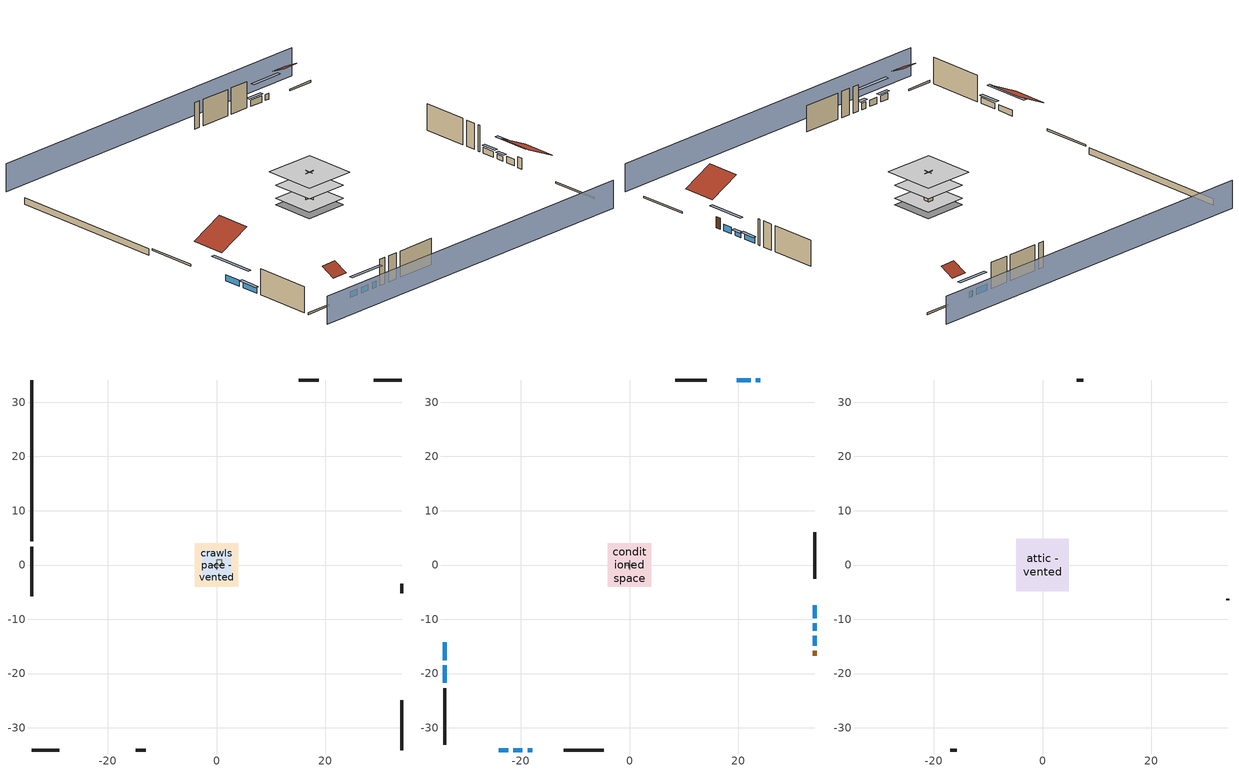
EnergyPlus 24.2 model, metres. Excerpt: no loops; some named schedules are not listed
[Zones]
crawlspace - vented
 floor foundation (Slab2 construction): -4.05,-4.05 -4.05,4.05 4.05,4.05 4.05,-4.05 z-0.91
 wall outside (RimJoist1 construction): -34.08,3.4 -34.08,-5.77 z0.3:0.61
 wall outside (RimJoist2 construction): 34.08,34.08 28.99,34.08 z0.3:0.61
 wall outside (RimJoist3 construction): 34.08,-34.08 34.08,-24.9 z0.3:0.61
 wall outside (RimJoist4 construction): -34.08,-34.08 -28.99,-34.08 z0.3:0.61
 wall foundation (FoundationWall1 construction): -34.08,34.08 -34.08,4.33 z-0.91:0.3
furnace airloop ret air zone
 floor adiabatic (AdiabaticConst): 0,0 0,1 1,1 1,0 z0
 wall adiabatic (AdiabaticConst): 0,1 0,0 1,0 1,1 0,1 z0:1
 ceiling adiabatic (AdiabaticConst): 1,0 1,1 0,1 0,0 z1
garage
 floor foundation (Slab1 construction): -2.59,-2.59 -2.59,2.59 2.59,2.59 2.59,-2.59 z0
 wall outside (Wall1 construction): 18.81,34.08 15.15,34.08 z0.3:5.18
 wall outside (Wall12 construction): -14.91,-34.08 -13.08,-34.08 z0.3:5.18
 wall outside (Wall2 construction): 34.08,-5.25 34.08,-3.42 z0.3:5.18
 wall to conditioned space (Wall5 construction Reversed): 0,0.91 0,-0.91 z0.3:5.18
 wall to conditioned space (Wall6 construction Reversed): -0.91,0 0.91,0 z0.3:5.18
conditioned space
 floor to crawlspace - vented (Floor1 construction): -4.05,-4.05 -4.05,4.05 4.05,4.05 4.05,-4.05 z0.3
 floor to garage (Floor2 construction): -2.59,-2.59 -2.59,2.59 2.59,2.59 2.59,-2.59 z0.3
 floor adiabatic (AdiabaticFloorConstruction): -4.05,-4.05 -4.05,4.05 4.05,4.05 4.05,-4.05 z2.74
 wall outside (AdiabaticWallConstruction 1): 34.08,-16.69 34.08,-15.78 z0.3:2.34
 wall outside (AdiabaticWallConstruction): -34.08,-14.27 -34.08,-17.54 / -34.08,-18.47 -34.08,-21.73 / 24.07,34.08 23.26,34.08 / 34.08,-9.84 34.08,-7.45 z0.3:1.37; -24.07,-34.08 -22.36,-34.08 / -21.43,-34.08 -19.72,-34.08 z0.3:1.43; 22.33,34.08 19.73,34.08 z0.3:1.46; 34.08,-14.85 34.08,-13.02 z0.3:1.52; 34.08,-12.09 34.08,-10.76 z0.3:1.16; -18.79,-34.08 -17.89,-34.08 z0.3:1.49
 wall outside (Wall3 construction): -34.08,-22.66 -34.08,-33.15 z0.3:5.18
 wall outside (Wall4 construction): 14.22,34.08 8.39,34.08 z0.3:5.18
 wall outside (Wall7 construction): 34.08,-2.49 34.08,6 z0.3:5.18
 wall outside (Wall8 construction): -12.15,-34.08 -4.71,-34.08 z0.3:5.18
 window (WindowConstruction): -34.08,-14.27 -34.08,-17.54 z0.3:1.37
 window (WindowConstruction 9): -24.07,-34.08 -22.36,-34.08 z0.3:1.43
 window (WindowConstruction 1): -34.08,-18.47 -34.08,-21.73 z0.3:1.37
 window (WindowConstruction 2): 24.07,34.08 23.26,34.08 z0.3:1.37
 window (WindowConstruction 3): 22.33,34.08 19.73,34.08 z0.3:1.46
 window (WindowConstruction 4): 34.08,-14.85 34.08,-13.02 z0.3:1.52
 window (WindowConstruction 5): 34.08,-12.09 34.08,-10.76 z0.3:1.16
 window (WindowConstruction 6): 34.08,-9.83 34.08,-7.45 z0.3:1.37
 window (WindowConstruction 7): -21.43,-34.08 -19.72,-34.08 z0.3:1.43
 window (WindowConstruction 8): -18.79,-34.08 -17.89,-34.08 z0.3:1.49
 door (Door): 34.08,-16.69 34.08,-15.78 z0.3:2.34
 ceiling adiabatic (AdiabaticFloorConstruction): 4.05,-4.05 4.05,4.05 -4.05,4.05 -4.05,-4.05 z2.74
attic - vented
 floor to conditioned space (Floor3 construction Reversed): -4.8,-4.8 -4.8,4.8 4.8,4.8 4.8,-4.8 z5.18
 wall outside (Wall10 construction): -16.96,-34.08 -15.84,-34.08 z0.3:5.18
 wall outside (Wall11 construction): 34.08,-6.52 34.08,-6.18 z0.3:5.18
 wall outside (Wall9 construction): 7.46,34.08 6.34,34.08 z0.3:5.18
 roof outside (Roof1 construction): -34.08,-13.34,5.18 -28.14,-13.34,8.15 -28.14,-6.7,8.15 -34.08,-6.7,5.18
 roof outside (Roof2 construction): 25,34.08,5.18 25,31.34,6.55 28.06,31.34,6.55 28.06,34.08,5.18
 roof outside (Roof3 construction): -25,-34.08,5.18 -25,-31.34,6.55 -28.06,-31.34,6.55 -28.06,-34.08,5.18
 roof outside (Roof4 construction): 34.08,-17.62,5.18 28.4,-17.62,8.02 28.4,-23.97,8.02 34.08,-23.97,5.18
shading: 34.08,38.65 -34.08,38.65 / -34.08,-38.65 34.08,-38.65 z0:5.18; -34.08,-20.28 -34.08,-11.53 -34.69,-11.53 -34.69,-20.28 z4.11; -22.05,-34.08 -24.38,-34.08 -24.38,-34.69 -22.05,-34.69 z1.74; -34.08,-22.04 -34.08,-18.16 -34.69,-18.16 -34.69,-22.04 z1.68; 20.52,34.08 26.82,34.08 26.82,34.69 20.52,34.69 z4.11; 19.43,34.08 22.64,34.08 22.64,34.69 19.43,34.69 z1.77; 34.08,-10.28 34.08,-17.59 34.69,-17.59 34.69,-10.28 z4.27; 34.08,-10.46 34.08,-12.4 34.69,-12.4 34.69,-10.46 z1.46; 34.08,-7.14 34.08,-10.14 34.69,-10.14 34.69,-7.14 z1.68; -16.97,-34.08 -24.17,-34.08 -24.17,-34.69 -16.97,-34.69 z4.18; -17.58,-34.08 -19.09,-34.08 -19.09,-34.69 -17.58,-34.69 z1.8
[Building]
Building 1: Terrain=Suburbs
[Site:Location]
Portland Intl Arpt_OR: Latitude {deg}=45.59; Longitude {deg}=-122.6; Time Zone {hr}=-8; Elevation {m}=33; Keep Site Location Information=Yes
[Site:GroundTemperature:Shallow]
10.2558, 8.96328, 8.85977, 9.47314, 11.9355, 14.3863, 16.5111, 17.8571, 17.9714, 16.8767, 14.8061, 12.4304
[Site:WaterMainsTemperature]
Calculation Method=Schedule; Temperature Schedule=mains temperature schedule
[Material] Roughness=Rough; Thermal Absorptance=0.9
Name | Thickness {m} | Conductivity {W/m-K} | Density {kg/m3} | Specific Heat {J/kg-K} | Solar Absorptance | Visible Absorptance
asphalt or fiberglass shingles | 0.00635 | 0.162714 | 1121.4 | 1465.45 | 0.85 | 0.85
ceiling stud and cavity | 0.1397 | 0.118061 | 65.682 | 1177.47 | 0.7 | 0.7
composite shingle siding | 0.00635 | 0.162714 | 1121.4 | 1465.45 | 0.7 | 0.7
concrete 4.0 in. | 0.1016 | 1.803125 | 2242.8 | 837.4 | 0.7 | 0.7
concrete 8.0 in. | 0.2032 | 1.803125 | 2242.8 | 837.4 | 0.7 | 0.7
door material | 0.04445 | 0.0612267 | 512.64 | 1214.23 | 0.7 | 0.7
floor covering | 0.0127 | 0.0433444 | 54.468 | 1339.84 | 0.6 | 0.6
floor rigid ins; wall rigid ins | 0.512978 | 0.029427 | 32.04 | 1214.23 | 0.7 | 0.7
floor stud and cavity | 0.1397 | 0.923637 | 92.3553 | 1139.71 | 0.7 | 0.7
floor stud and cavity 1 | 0.1397 | 1.75129 | 37.0049 | 1207.88 | 0.7 | 0.7
furniture material conditioned space 1; furniture material garage 1 | 0.1524 | 0.115458 | 640.8 | 1214.23 | 0.6 | 0.6
gypsum board | 0.0127 | 0.160291 | 801 | 837.4 | 0.6 | 0.6
osb sheathing 0.5 in. | 0.0127 | 0.115458 | 512.64 | 1214.23 | 0.6 | 0.6
osb sheathing 0.5 in. 1; osb sheathing 0.5 in. 2; osb sheathing 0.5 in. 3 | 0.0127 | 0.115458 | 512.64 | 1214.23 | 0.7 | 0.7
osb sheathing 0.75 in. | 0.01905 | 0.115458 | 512.64 | 1214.23 | 0.7 | 0.7
rim joist stud and cavity | 0.0508 | 0.144151 | 50.32683 | 1063.81 | 0.6 | 0.6
roof rigid ins | 0.00281632 | 0.029427 | 32.04 | 1214.23 | 0.7 | 0.7
soil 0.5 in. | 0.0127 | 1.3848 | 1842.3 | 418.7 | 0.7 | 0.7
wall stud and cavity | 0.1397 | 0.348479 | 139.0536 | 1170.24 | 0.6 | 0.6
wall stud and cavity 1 | 0.1397 | 0.434317 | 139.0536 | 1170.24 | 0.7 | 0.7
wall stud and cavity 2 | 0.1397 | 0.506836 | 139.0536 | 1170.24 | 0.7 | 0.7
wall stud and cavity 3 | 0.0889 | 0.380278 | 52.3479 | 1209.89 | 0.7 | 0.7
wall stud and cavity 4 | 0.0889 | 0.391764 | 83.0341 | 1211.67 | 0.7 | 0.7
wood siding; wood siding 1 | 0.0254 | 0.102417 | 544.68 | 1172.36 | 0.7 | 0.7
[Material:NoMass]
Adiabatic: Roughness=Rough; Thermal Resistance {m2-K/W}=176.1; Thermal Absorptance=0.9; Solar Absorptance=0.7; Visible Absorptance=0.7
[WindowMaterial:SimpleGlazingSystem]
WindowMaterial: U-Factor {W/m2-K}=4.76952; Solar Heat Gain Coefficient=0.63
[Construction]
AdiabaticConst: Adiabatic
AdiabaticFloorConstruction: floor stud and cavity 1, floor rigid ins, osb sheathing 0.75 in., floor covering
AdiabaticWallConstruction: wood siding, wall rigid ins, wall stud and cavity 3, gypsum board
AdiabaticWallConstruction 1: wood siding 1, wall rigid ins, wall stud and cavity 3, gypsum board
Door: door material
Floor1 construction; Floor2 construction: floor stud and cavity, osb sheathing 0.75 in., floor covering
Floor3 construction Reversed: gypsum board, ceiling stud and cavity
FoundationWall1 construction: concrete 8.0 in.
furniture construction conditioned space 1: furniture material conditioned space 1
furniture construction garage 1: furniture material garage 1
PartitionWallConstruction: gypsum board, wall stud and cavity 4, gypsum board
RimJoist1 construction; RimJoist2 construction; RimJoist3 construction; RimJoist4 construction: composite shingle siding, rim joist stud and cavity
Roof1 construction; Roof2 construction; Roof3 construction; Roof4 construction: asphalt or fiberglass shingles, roof rigid ins, osb sheathing 0.5 in.
Slab1 construction: concrete 4.0 in.
Slab2 construction: soil 0.5 in.
Wall1 construction; Wall2 construction: composite shingle siding, osb sheathing 0.5 in. 1, wall stud and cavity
Wall10 construction; Wall11 construction; Wall12 construction; Wall9 construction: composite shingle siding, osb sheathing 0.5 in. 3, wall stud and cavity
Wall3 construction; Wall4 construction: composite shingle siding, osb sheathing 0.5 in. 1, wall stud and cavity 1, gypsum board
Wall5 construction Reversed: gypsum board, wall stud and cavity 2, osb sheathing 0.5 in. 2
Wall6 construction Reversed: gypsum board, wall stud and cavity 2, osb sheathing 0.5 in. 3
Wall7 construction; Wall8 construction: composite shingle siding, osb sheathing 0.5 in. 3, wall stud and cavity 1, gypsum board
WindowConstruction; WindowConstruction 1; WindowConstruction 2; WindowConstruction 3; WindowConstruction 4; WindowConstruction 5; WindowConstruction 6; WindowConstruction 7; WindowConstruction 8; WindowConstruction 9: WindowMaterial
[Zone] Multiplier=1
Name | Volume {m3} | Part of Total Floor Area
attic - vented | 66.0439 | Yes
conditioned space | 384.656 | Yes
crawlspace - vented | 79.8535 | Yes
furnace airloop ret air zone | 1 | No
garage | 65.242 | Yes
[Space]
Name | Zone | Volume {m3} | Space Type
attic - vented 1 | attic - vented | 66.0439
conditioned space 1 | conditioned space | 384.656
crawlspace - vented 1 | crawlspace - vented | 79.8535
furnace airloop ret air space | furnace airloop ret air zone |  | Plenum Space Type
garage 1 | garage | 65.242
[ZoneInfiltration:EffectiveLeakageArea] Schedule=Always On Discrete
Name | Zone or Space | Effective Air Leakage Area {cm2} | Stack Coefficient | Wind Coefficient
infil attic - vented 1 | attic - vented 1 | 3074.78 | 0.000149348 | 4.23702e-05
infil garage 1 | garage 1 | 203.878 | 0.000129147 | 4.64657e-05
[ZoneMixing] Schedule=Always On Continuous; Design Flow Rate Calculation Method=Flow/Zone; Design Flow Rate {m3/s}=0
Name | Zone or Space | Source Zone or Space
whole house fan mix | attic - vented | conditioned space
furnace airloop_0 ZoneMixDZToCond mix | conditioned space | crawlspace - vented
furnace airloop_0 ZoneMixCondToDZ mix | crawlspace - vented | conditioned space
[SurfaceProperty:IncidentSolarMultiplier] Incident Solar Multiplier=1; Incident Solar Multiplier Schedule=trans schedule winter=0.85 summer=0.7
Window1; Window10; Window2; Window3; Window4; Window5; Window6; Window7; Window8; Window9
[InternalMass]
Name | Construction | Zone or ZoneList | Space or SpaceList | Surface Area {m2}
furniture mass conditioned space 1 | furniture construction conditioned space 1 | conditioned space | conditioned space 1 | 63.09974
partition wall mass | PartitionWallConstruction | conditioned space | conditioned space 1 | 157.749
furniture mass garage 1 | furniture construction garage 1 | garage | garage 1 | 2.67561
[Lights] Design Level Calculation Method=LightingLevel; Return Air Fraction=0; Fraction Radiant=0.6; Fraction Visible=0.2; Fraction Replaceable=1
Name | Zone or ZoneList or Space or SpaceList | Schedule | Lighting Level {W}
interior lighting | conditioned space 1 | lighting_interior | 938.397
garage lighting | garage 1 | lighting_garage | 48.2286
[People]
occupants: Zone or ZoneList or Space or SpaceList=conditioned space 1; Number of People Schedule=occupants; Number of People Calculation Method=People; Number of People=4; Fraction Radiant=0.314171; Sensible Heat Fraction=0.56303; Activity Level Schedule=occupants activity schedule; Carbon Dioxide Generation Rate {m3/s-W}=0; Enable ASHRAE 55 Comfort Warnings=No; Mean Radiant Temperature Calculation Type=EnclosureAveraged
[ElectricEquipment] Design Level Calculation Method=EquipmentLevel
Name | Zone or ZoneList or Space or SpaceList | Schedule | Design Level {W} | Fraction Latent | Fraction Radiant | Fraction Lost
clothes dryer | conditioned space 1 | clothes_dryer | 2329.27 | 0.015 | 0.081 | 0.85
clothes washer | conditioned space 1 | clothes_washer | 242.609 | 0.03 | 0.162 | 0.7
cooking range | conditioned space 1 | cooking_range | 1249.42 | 0.08 | 0.432 | 0.2
dishwasher | conditioned space 1 | dishwasher | 595.32 | 0.3 | 0.18 | 0.4
fridge | conditioned space 1 | fridge schedule | 54.7945 | 0 | 0.6 | 0
mech vent bath fan 0 | conditioned space 1 | mech vent bath fan 0 schedule | 30 | 0 | 0 | 1
mech vent house fan | conditioned space 1 | mech vent house fan schedule | 0 | 0 | 0 | 1
mech vent house fan cfis | conditioned space 1 | mech vent house fan cfis schedule | 0 | 0 | 0 | 0
mech vent range fan 0 | conditioned space 1 | mech vent range fan 0 schedule | 30 | 0 | 0 | 1
misc plug loads | conditioned space 1 | plug_loads_other | 403.697 | 0.021 | 0.558 | 0.049
misc tv | conditioned space 1 | plug_loads_tv | 504.795 | 0 | 0.6 | 0
whole house fan | conditioned space 1 | Always On Discrete | 0 | 0 | 0 | 1
freezer | garage 1 | freezer schedule | 194.914 | 0 | 0.6 | 0
[OtherEquipment] Design Level Calculation Method=EquipmentLevel
Name | Fuel Type | Zone or ZoneList or Space or SpaceList | Schedule | Design Level {W} | Fraction Latent | Fraction Radiant | Fraction Lost
clothes dryer 1 | Electricity | conditioned space 1 | clothes_dryer | 0 | 0.015 | 0.081 | 0.85
cooking range 1 | Electricity | conditioned space 1 | cooking_range | 0 | 0.08 | 0.432 | 0.2
furnace airloop_0 SupCondToLv; furnace airloop_0 SupSensLkToCond; mech vent house fan sensible load; water heater sens | None | conditioned space 1 | Always On Discrete | 0 | 0 | 0 | 0
furnace airloop_0 SupLatLkToCond; mech vent house fan latent load; water heater lat | None | conditioned space 1 | Always On Discrete | 0 | 1 | 0 | 0
general water use latent | None | conditioned space 1 | general water use schedule | 81.0615 | 1 | 0 | 0
general water use sensible | None | conditioned space 1 | general water use schedule | -79.8895 | 0 | 0.6 | 0
water heater energy adjustment1 | Electricity | conditioned space 1 | Always On Discrete | 0.01 | 0 | 0 | 1
furnace airloop_0 RetCondToDZ; furnace airloop_0 SupCondToDZ; furnace airloop_0 SupSensLkToDZ | None | crawlspace - vented 1 | Always On Discrete | 0 | 0 | 0 | 0
furnace airloop_0 SupLatLkToDZ | None | crawlspace - vented 1 | Always On Discrete | 0 | 1 | 0 | 0
furnace airloop_0 RetCondToRP; furnace airloop_0 RetSensLkToRP | None | furnace airloop ret air space | Always On Discrete | 0 | 0 | 0 | 0
furnace airloop_0 RetLatLkToRP | None | furnace airloop ret air space | Always On Discrete | 0 | 1 | 0 | 0
[ZoneInfiltration:DesignFlowRate] Schedule=Always On Discrete
Name | Zone or ZoneList or Space or SpaceList | Design Flow Rate Calculation Method | Design Flow Rate {m3/s} | Air Changes per Hour {1/hr} | Constant Term Coefficient | Temperature Term Coefficient | Velocity Term Coefficient | Velocity Squared Term Coefficient
infil flow; natural vent flow; whole house fan flow | conditioned space 1 | Flow/Zone | 0
crawlspace_vented 1 duct leakage imbalance infil flow | crawlspace - vented 1 | Flow/Zone | 0
infil crawlspace - vented 1 | crawlspace - vented 1 | AirChanges/Hour |  | 2.6013 | 1 | 0 | 0 | 0
[SurfaceProperty:ExposedFoundationPerimeter] Exposed Perimeter Calculation Method=TotalExposedPerimeter
Name | Total Exposed Perimeter {m}
Slab2 | 29.74848
Slab1 | 14.6304
[SpaceList]
Plenum Space Type: furnace airloop ret air space
[AvailabilityManager:Scheduled]
furnace airloop Availability Manager: Schedule=Always On Discrete
[AirLoopHVAC:ReturnPlenum]
Air Loop HVAC Return Plenum 1: Zone=furnace airloop ret air zone
[WaterUse:Equipment]
dishwasher: Peak Flow Rate {m3/s}=4.41396e-06; Flow Rate Fraction Schedule=hot_water_dishwasher
[Foundation:Kiva] Wall Depth Below Slab {m}=0.2032
Name | Initial Indoor Air Temperature {C} | Wall Height Above Grade {m}
Foundation Kiva 1 | 13.4258 | 0.1016
Foundation Kiva 2 | 8.80547 | 0.3048
[Foundation:Kiva:Settings]
Soil Conductivity {W/m-K}=1.3848; Soil Density {kg/m3}=1842.3; Soil Specific Heat {J/kg-K}=418.7; Ground Solar Absorptivity=0.9; Ground Thermal Absorptivity=0.9; Ground Surface Roughness {m}=0.03; Far-Field Width {m}=40; Deep-Ground Boundary Condition=ZeroFlux; Deep-Ground Depth {m}=40; Minimum Cell Dimension {m}=0.2; Maximum Cell Growth Coefficient=3; Simulation Timestep=Timestep
[Exterior:Lights]
exterior lighting: Schedule=exterior lighting schedule; Design Level {W}=42.5523
[EnergyManagementSystem:GlobalVariable]
furnace_airloop_0_DuctImbalLkExhFanEquivCond
furnace_airloop_0_DuctImbalLkExhFanEquivDZ
furnace_airloop_0_DuctImbalLkSupFanEquivCond
furnace_airloop_0_DuctImbalLkSupFanEquivDZ
furnace_airloop_0_DZ_T
furnace_airloop_0_DZ_W
furnace_airloop_0_RetCondToDZ
furnace_airloop_0_RetCondToRP
furnace_airloop_0_RetLatLkToRP
furnace_airloop_0_RetSensLkToRP
furnace_airloop_0_SupCondToDZ
furnace_airloop_0_SupCondToLv
furnace_airloop_0_SupLatLkToCond
furnace_airloop_0_SupLatLkToDZ
furnace_airloop_0_SupSensLkToCond
furnace_airloop_0_SupSensLkToDZ
furnace_airloop_0_ZoneMixCondToDZ
furnace_airloop_0_ZoneMixDZToCond
furnace_airloop_AH_MFR
furnace_airloop_AH_Tout
furnace_airloop_AH_VFR
furnace_airloop_AH_Wout
furnace_airloop_Fan_RTF
furnace_airloop_RA_T
furnace_airloop_Ra_W
infil_program_Qfan
infil_program_Qinf
natural_vent_program_Qnv
natural_vent_program_Qwhf
[EnergyManagementSystem:Sensor]
Name | Output:Variable or Output:Meter Index Key | Output:Variable or Output:Meter
airflow_gain | infil flow | Infiltration Sensible Heat Gain Energy
airflow_gain_1 | natural vent flow | Infiltration Sensible Heat Gain Energy
airflow_gain_2 | whole house fan flow | Infiltration Sensible Heat Gain Energy
airflow_loss | infil flow | Infiltration Sensible Heat Loss Energy
airflow_loss_1 | natural vent flow | Infiltration Sensible Heat Loss Energy
airflow_loss_2 | whole house fan flow | Infiltration Sensible Heat Loss Energy
clg_load_cond |  | Cooling:EnergyTransfer:Zone:CONDITIONED SPACE
clg_load_duct |  | Cooling:EnergyTransfer:Zone:FURNACE AIRLOOP RET AIR ZONE
clg_sp_s; clg_sp_s_1 | cooling setpoint | Schedule Value
clothes_dryer_exhaust_0_sch_s | clothes_dryer | Schedule Value
cool_season | cooling season schedule | Schedule Value
ducts_conv | furnace airloop_0 RetCondToRP | Other Equipment Convective Heating Energy
ducts_conv_1 | furnace airloop_0 RetLatLkToRP | Other Equipment Convective Heating Energy
ducts_conv_2 | furnace airloop_0 RetSensLkToRP | Other Equipment Convective Heating Energy
ducts_conv_3 | furnace airloop_0 SupCondToLv | Other Equipment Convective Heating Energy
ducts_conv_4 | furnace airloop_0 SupLatLkToCond | Other Equipment Convective Heating Energy
ducts_conv_5 | furnace airloop_0 SupSensLkToCond | Other Equipment Convective Heating Energy
ducts_rad | furnace airloop_0 RetCondToRP | Other Equipment Radiant Heating Energy
ducts_rad_1 | furnace airloop_0 RetLatLkToRP | Other Equipment Radiant Heating Energy
ducts_rad_2 | furnace airloop_0 RetSensLkToRP | Other Equipment Radiant Heating Energy
ducts_rad_3 | furnace airloop_0 SupCondToLv | Other Equipment Radiant Heating Energy
ducts_rad_4 | furnace airloop_0 SupLatLkToCond | Other Equipment Radiant Heating Energy
ducts_rad_5 | furnace airloop_0 SupSensLkToCond | Other Equipment Radiant Heating Energy
furnace_airloop_0_DZ_T_s | crawlspace - vented | Zone Air Temperature
furnace_airloop_0_DZ_W_s | crawlspace - vented | Zone Mean Air Humidity Ratio
furnace_airloop_AH_MFR_s | Node 7 | System Node Mass Flow Rate
furnace_airloop_AH_Tout_s | Node 7 | System Node Temperature
furnace_airloop_AH_VFR_s | Node 7 | System Node Current Density Volume Flow Rate
furnace_airloop_AH_Wout_s | Node 7 | System Node Humidity Ratio
furnace_airloop_RA_T_s | Node 10 | System Node Temperature
furnace_airloop_Ra_W_s | Node 10 | System Node Humidity Ratio
htg_load_cond |  | Heating:EnergyTransfer:Zone:CONDITIONED SPACE
htg_load_duct |  | Heating:EnergyTransfer:Zone:FURNACE AIRLOOP RET AIR ZONE
htg_sp_s; htg_sp_s_1 | heating setpoint | Schedule Value
ig_ee_conv | clothes dryer | Electric Equipment Convective Heating Energy
ig_ee_conv_2 | cooking range | Electric Equipment Convective Heating Energy
ig_ee_conv_3 | dishwasher | Electric Equipment Convective Heating Energy
ig_ee_conv_4 | fridge | Electric Equipment Convective Heating Energy
ig_ee_conv_5 | misc plug loads | Electric Equipment Convective Heating Energy
ig_ee_conv_6 | misc tv | Electric Equipment Convective Heating Energy
ig_ee_conv_7 | whole house fan | Electric Equipment Convective Heating Energy
ig_ee_rad | clothes dryer | Electric Equipment Radiant Heating Energy
ig_ee_rad_2 | cooking range | Electric Equipment Radiant Heating Energy
ig_ee_rad_3 | dishwasher | Electric Equipment Radiant Heating Energy
ig_ee_rad_4 | fridge | Electric Equipment Radiant Heating Energy
ig_ee_rad_5 | misc plug loads | Electric Equipment Radiant Heating Energy
ig_ee_rad_6 | misc tv | Electric Equipment Radiant Heating Energy
ig_ee_rad_7 | whole house fan | Electric Equipment Radiant Heating Energy
ig_lgt_conv | interior lighting | Lights Convective Heating Energy
ig_lgt_rad | interior lighting | Lights Radiant Heating Energy
ig_lgt_vis | interior lighting | Lights Visible Radiation Heating Energy
ig_oe_conv | clothes dryer 1 | Other Equipment Convective Heating Energy
ig_oe_conv_1 | cooking range 1 | Other Equipment Convective Heating Energy
ig_oe_conv_2 | general water use latent | Other Equipment Convective Heating Energy
ig_oe_conv_3 | general water use sensible | Other Equipment Convective Heating Energy
ig_oe_conv_4 | water heater energy adjustment1 | Other Equipment Convective Heating Energy
ig_oe_conv_5 | water heater lat | Other Equipment Convective Heating Energy
ig_oe_conv_6 | water heater sens | Other Equipment Convective Heating Energy
ig_oe_rad | clothes dryer 1 | Other Equipment Radiant Heating Energy
ig_oe_rad_1 | cooking range 1 | Other Equipment Radiant Heating Energy
ig_oe_rad_2 | general water use latent | Other Equipment Radiant Heating Energy
ig_oe_rad_3 | general water use sensible | Other Equipment Radiant Heating Energy
ig_oe_rad_4 | water heater energy adjustment1 | Other Equipment Radiant Heating Energy
ig_oe_rad_5 | water heater lat | Other Equipment Radiant Heating Energy
ig_oe_rad_6 | water heater sens | Other Equipment Radiant Heating Energy
ig_ppl_conv | occupants | People Convective Heating Energy
ig_ppl_rad | occupants | People Radiant Heating Energy
im_conv | furniture mass conditioned space 1 | Surface Inside Face Convection Heat Gain Energy
im_conv_1 | partition wall mass | Surface Inside Face Convection Heat Gain Energy
im_ig | furniture mass conditioned space 1 | Surface Inside Face Internal Gains Radiation Heat Gain Energy
im_ig_1 | partition wall mass | Surface Inside Face Internal Gains Radiation Heat Gain Energy
im_lgt | furniture mass conditioned space 1 | Surface Inside Face Lights Radiation Heat Gain Energy
im_lgt_1 | partition wall mass | Surface Inside Face Lights Radiation Heat Gain Energy
im_sol | furniture mass conditioned space 1 | Surface Inside Face Solar Radiation Heat Gain Energy
